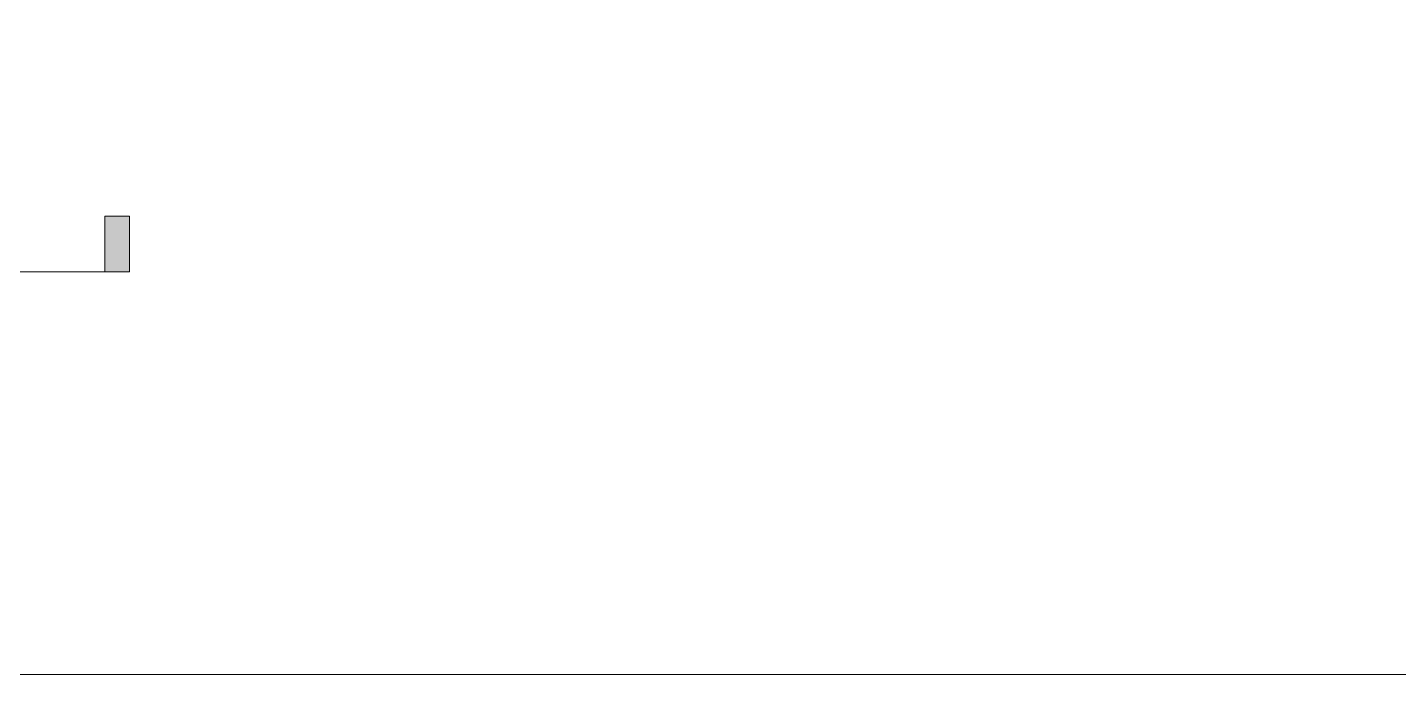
# Model space of a CAD drawing. Header units: inches. Extents: x -12478 to 399182, y -16583 to 525552.
# Drawn here: x 59803 to 66061, y 30138 to 33093 of the extents above; entities that cross this region are included whole.
import ezdxf
from ezdxf.enums import TextEntityAlignment as Align

# ---------------------------------------------------------------- set-up
doc = ezdxf.new("R2010")
doc.units = ezdxf.units.IN
doc.header["$LTSCALE"] = 1000
doc.header["$MEASUREMENT"] = 0
doc.linetypes.add('DASHED', pattern=[0.75, 0.5, -0.25])
doc.layers.add('A-ANNO-IDEN', color=1, linetype='Continuous', lineweight=9)
doc.layers.add('Sanitaire', color=253, linetype='Continuous', lineweight=0)
doc.styles.add('9999-ANNO-SPC', font='arial.ttf', dxfattribs={"width": 0.75})

# ---------------------------------------------------------------- blocks, each defined once
blk = doc.blocks.new('*U107')
blk.add_hatch(color=256).paths.add_polyline_path([(54.49, 2.54), (53.354, 2.54), (53.354, 0), (54.49, 0)])
at = {"linetype": 'DASHED'}
blk.add_line((6.35, 0), (54.49, 0), dxfattribs=at)
blk.add_lwpolyline([(54.49, 2.54), (53.354, 2.54), (53.354, 0), (54.49, 0)], close=True)
at = {"style": '9999-ANNO-SPC', "flags": 8}
blk.add_attdef('VIEWNUMBER', text='', height=2, dxfattribs=at).set_placement((0, 0.5), align=Align.CENTER)
blk.add_attdef('SHEETNUMBER', text='', height=2, dxfattribs=at).set_placement((0, -0.5), align=Align.TOP_CENTER)

msp = doc.modelspace()

# ---------------------------------------------------------------- linework, layer by layer
at = {"layer": 'Sanitaire', "color": 1}
msp.add_lwpolyline([(9699.6, 49213.4), (87186.3, 49213.4), (87186.3, 30138.1), (9699.6, 30138.1)], close=True, dxfattribs=at)

# ---------------------------------------------------------------- block references
at = {"layer": 'A-ANNO-IDEN', "xscale": 99.99999999999997, "yscale": 99.99999999999997, "zscale": 99.99999999999997, "rotation": 0.0004232829857034187}
msp.add_blockref('*U107', (54820.1, 31976.8), dxfattribs=at)

doc.saveas('drawing.dxf')
